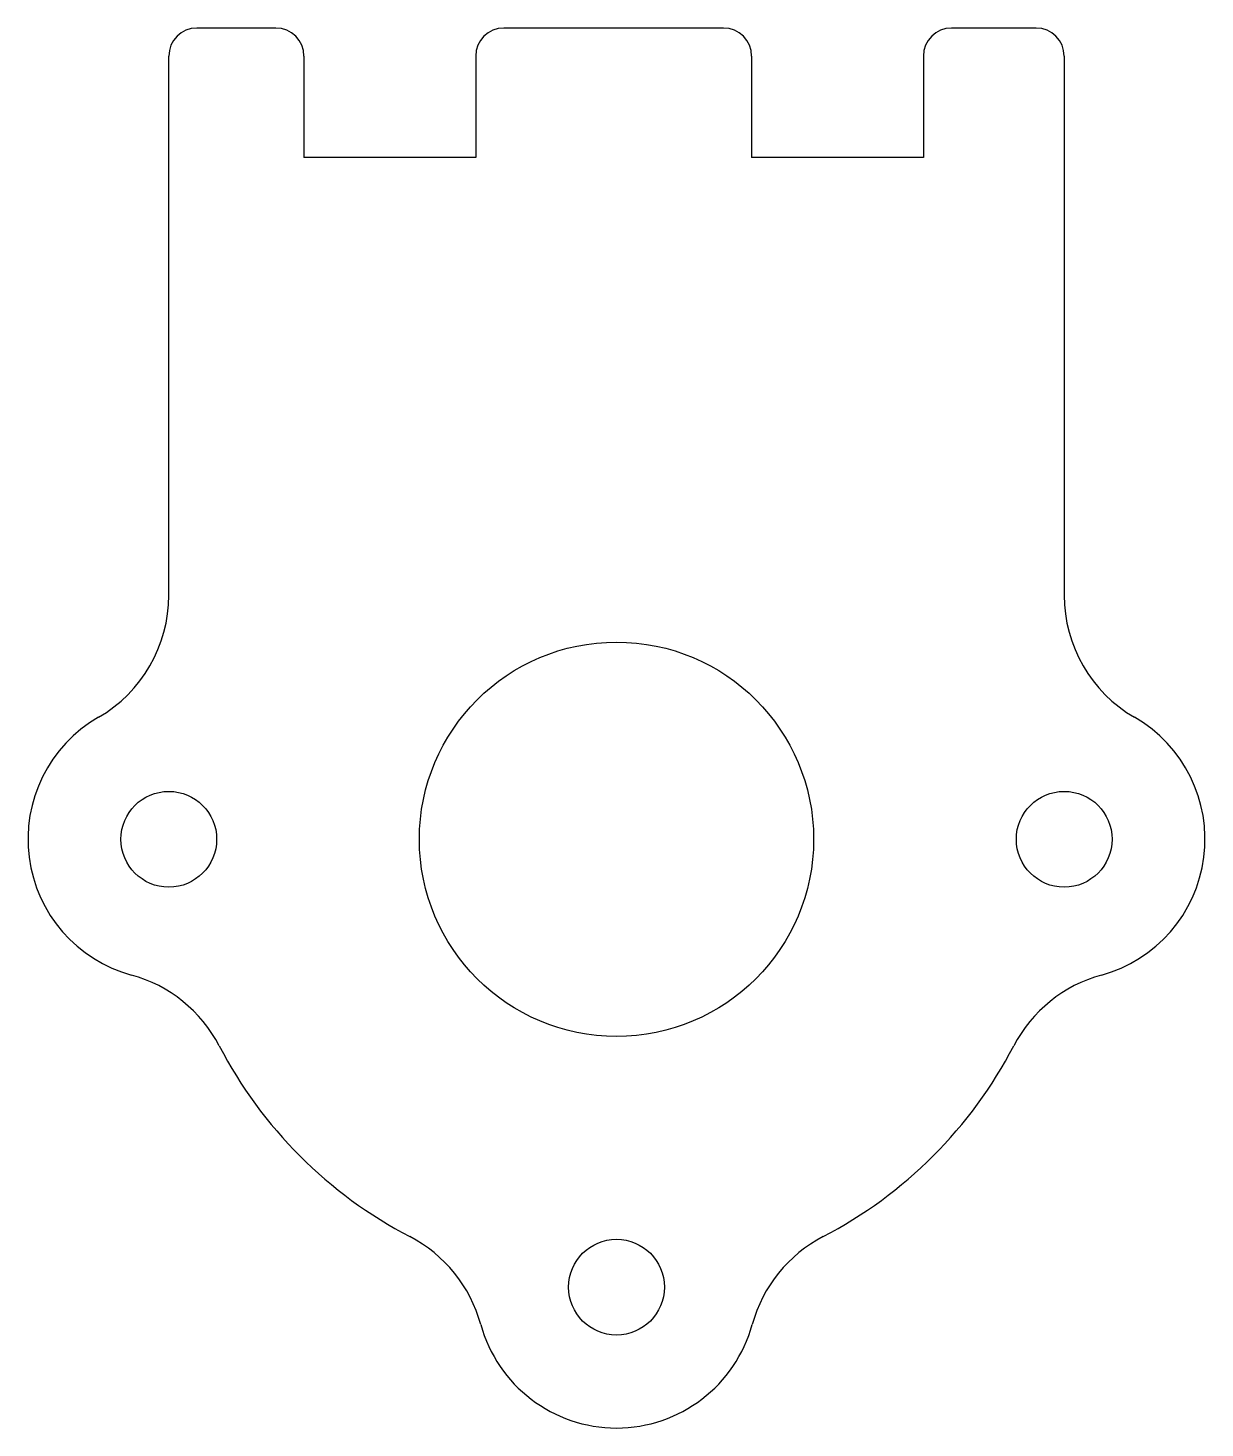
# Model space of a CAD drawing. Header units: millimetres. Extents: x -20.8 to 21, y -49.9 to -0.2.
import ezdxf

# ---------------------------------------------------------------- set-up
doc = ezdxf.new("R2010")
doc.units = ezdxf.units.MM

msp = doc.modelspace()

# ---------------------------------------------------------------- linework, layer by layer
at = {"color": 7, "linetype": 'Continuous', "lineweight": 25}
for p, q in [((-12, -0.2), (-14.8, -0.2)), ((3.9, -0.2), (-3.9, -0.2)), ((15, -0.2), (12, -0.2)), ((-15.8, -20.34), (-15.8, -1.2)), ((-11, -1.2), (-11, -4.8)), ((-4.9, -1.2), (-4.9, -4.8)), ((4.9, -1.2), (4.9, -4.8)), ((11, -1.2), (11, -4.8)), ((16, -1.2), (16, -20.34)), ((-4.9, -4.8), (-11, -4.8)), ((11, -4.8), (4.9, -4.8))]:
    msp.add_line(p, q, dxfattribs=at)
for centre, radius in [((0.1, -29), 7), ((-15.8, -29), 1.7), ((16, -29), 1.7), ((0.1, -44.9), 1.7)]:
    msp.add_circle(centre, radius, dxfattribs=at)
for centre, radius, start, end in [((-14.8, -1.2), 1, 90, 180), ((-12, -1.2), 1, 0, 90), ((-3.9, -1.2), 1, 90, 180), ((3.9, -1.2), 1, 0, 90), ((12, -1.2), 1, 90, 180), ((15, -1.2), 1, 0, 90), ((-20.8, -20.34), 5, 300, 0), ((21, -20.34), 5, 180, 240), ((-15.8, -29), 5, 120, 254.6835), ((16, -29), 5, 285.3165, 60), ((-18.442, -38.645), 5, 27.4823, 74.6835), ((18.642, -38.645), 5, 105.3165, 152.5177), ((0.1, -29), 15.9, 207.4823, 242.5177), ((0.1, -29), 15.9, 297.4823, 332.5177), ((-9.545, -47.542), 5, 15.3165, 62.5177), ((9.745, -47.542), 5, 117.4823, 164.6835), ((0.1, -44.9), 5, 195.3165, 344.6835)]:
    msp.add_arc(centre, radius, start, end, dxfattribs=at)

doc.saveas('drawing.dxf')
